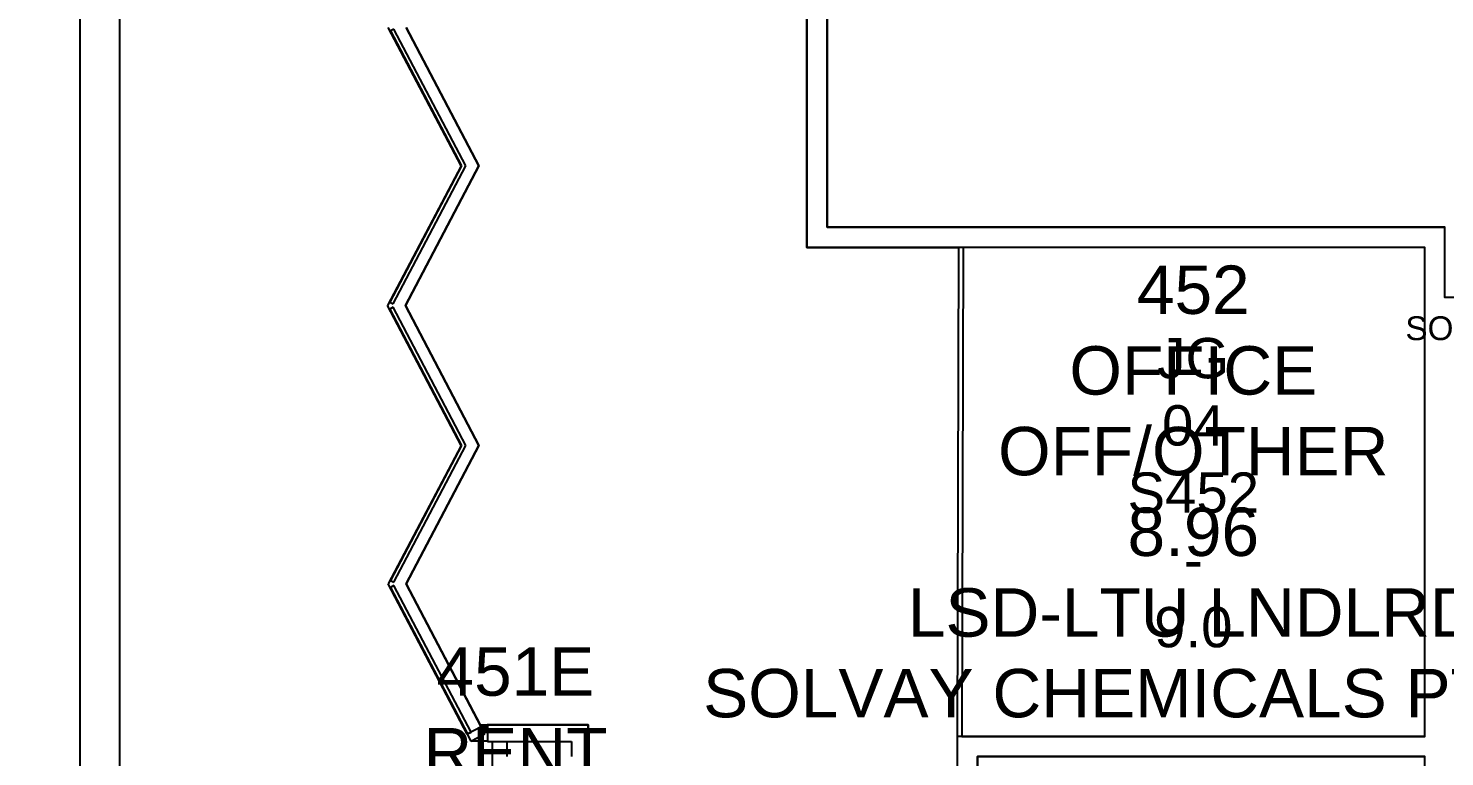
# Model space of a CAD drawing. Extents: x 14785 to 50894, y -3296 to 56414.
# Drawn here: x 21518 to 30440, y 8604 to 13190 of the extents above; entities that cross this region are included whole.
import ezdxf

# ---------------------------------------------------------------- set-up
doc = ezdxf.new("R2010")
doc.units = 0
doc.header["$MEASUREMENT"] = 0
for name, color, linetype in [('A-Wall__Brick', 7, 'CONTINUOUS'), ('A-Wall__Stud', 252, 'CONTINUOUS'), ('A-Window', 7, 'CONTINUOUS'), ('GROS$', 7, 'CONTINUOUS'), ('RM$', 7, 'CONTINUOUS'), ('RM$TXT', 4, 'CONTINUOUS'), ('SU$', 12, 'CONTINUOUS'), ('SU$TXT', 12, 'CONTINUOUS')]:
    doc.layers.add(name, color=color, linetype=linetype)
doc.styles.add('Arial', font='arial.ttf')

msp = doc.modelspace()

# ---------------------------------------------------------------- linework, layer by layer
at = {"layer": 'A-Wall__Brick'}
for p, q in [((26422.1, 11809.9), (26422.1, 16183.9)), ((26550.1, 11937.9), (26550.1, 16183.9)), ((30442.1, 11937.9), (26550.1, 11937.9)), ((30314.1, 11809.9), (26422.1, 11809.9)), ((30314.1, 8731.9), (30314.1, 11809.9)), ((25045.1, 8803.9), (24410.5, 8803.9)), ((24410.5, 8803.9), (24410.5, 8698.9)), ((25045.1, 8203.9), (25045.1, 8803.9)), ((24410.5, 8698.9), (24940.1, 8698.9)), ((24442.1, 8107.1), (24442.1, 8698.9)), ((24532.1, 8698.9), (24532.1, 8603.9)), ((24940.1, 8698.9), (24940.1, 8603.9)), ((30314.1, 8731.9), (27369.1, 8731.9)), ((27369.1, 8731.9), (27369.1, 8137.9)), ((27497.1, 8603.9), (30314.1, 8603.9)), ((27497.1, 8137.9), (27497.1, 8603.9)), ((30314.1, 7988.9), (30314.1, 8603.9))]:
    msp.add_line(p, q, dxfattribs=at)
at = {"layer": 'A-Wall__Stud'}
for p, q in [((21842.1, 41888.9), (21842.1, -516.1)), ((22094.5, -263.1), (22094.5, 41888.9))]:
    msp.add_line(p, q, dxfattribs=at)
at = {"layer": 'A-Window'}
for p, q in [((24243.8, 12323.9), (23784.9, 13195.7)), ((23821.1, 13185), (23799.8, 13173.8)), ((23799.8, 13173.8), (24247.2, 12323.9)), ((24274.3, 12323.9), (23821.1, 13185)), ((24356.8, 12323.9), (23897.9, 13195.7)), ((24243.8, 12323.9), (23780.8, 11444.2)), ((24247.2, 12323.9), (23795.7, 11466.1)), ((23817, 11454.9), (24274.3, 12323.9)), ((24356.8, 12323.9), (23893.8, 11444.2)), ((24244.1, 10563.9), (23780.8, 11444.2)), ((23795.7, 11466.1), (23817, 11454.9)), ((23817, 11433.5), (23795.7, 11422.3)), ((23795.7, 11422.3), (24247.5, 10563.9)), ((24274.6, 10563.9), (23817, 11433.5)), ((24357.1, 10563.9), (23893.8, 11444.2)), ((24244.1, 10563.9), (23785.1, 9691.7)), ((24247.5, 10563.9), (23800, 9713.6)), ((23821.2, 9702.4), (24274.6, 10563.9)), ((24357.1, 10563.9), (23898.1, 9691.7)), ((24283, 8745.7), (23785.1, 9691.7)), ((23800, 9713.6), (23821.2, 9702.4)), ((23821.2, 9681), (23800, 9669.8)), ((23800, 9669.8), (24285.7, 8747.1)), ((24306.9, 8758.2), (23821.2, 9681)), ((24371.5, 8792.2), (23898.1, 9691.7)), ((24285.7, 8747.1), (24306.9, 8758.2)), ((24372.3, 8790.7), (24410.5, 8790.7)), ((24410.5, 8700.7), (24306.7, 8700.7))]:
    msp.add_line(p, q, dxfattribs=at)
at = {"layer": 'A-Window', "extrusion": (0, 0, -1)}
for p, q in [((24371.5, 8792.2), (24283, 8745.7)), ((24283, 8745.7), (24306.3, 8701.4)), ((24306.3, 8701.4), (24394.8, 8748)), ((24394.8, 8748), (24371.5, 8792.2))]:
    msp.add_line(p, q, dxfattribs=at)
at = {"layer": 'GROS$', "flags": 128}
msp.add_lwpolyline([(23897.9, 13195.7), (24356.8, 12323.9), (23893.8, 11444.2), (24357.1, 10563.9), (23898.1, 9691.7), (24365.4, 8803.9), (25045.1, 8803.9), (25045.1, 8203.9), (24532.1, 8203.9), (24532.1, 8017.1), (24480.8, 8017.1), (24173.3, 7432.9), (24064.9, 7432.9), (23897.9, 7115.7), (24314.7, 6323.9), (24356.8, 6243.9), (23893.8, 5364.2), (24357.1, 4483.9), (23898.1, 3611.7), (24365.4, 2723.9), (25045.1, 2723.9), (25045.1, 2098.9), (27714.1, 2098.9), (31503.3, 2060.4)], dxfattribs=at)
at = {"layer": 'RM$', "flags": 128}
for points in [[(26422.1, 42888.9), (26422.1, 11809.9), (27376.8, 11809.9), (27369.1, 8731.9), (27369.1, 6441.9), (26979.1, 6441.9), (25045.1, 7456.8), (25045.1, 8803.9), (24410.5, 8803.9), (24371.5, 8792.2), (23898.1, 9691.7), (24357.1, 10563.9), (23893.8, 11444.2), (24356.8, 12323.9), (23897.9, 13195.7)], [(47461.6, 1923.9), (40218.5, 1923.9), (40218.5, 11928.9), (34049.1, 11928.9), (34049.1, 11495.9), (30442.1, 11495.9), (30442.1, 11937.9), (26550.1, 11937.9), (26550.1, 25311.4)]]:
    msp.add_lwpolyline(points, dxfattribs=at)
at = {"layer": 'RM$'}
msp.add_lwpolyline([(27399.1, 8731.9), (30314.1, 8731.9), (30314.1, 11809.9), (27406.8, 11809.9)], close=True, dxfattribs=at)
at = {"layer": 'RM$', "flags": 128}
msp.add_lwpolyline([(27438.1, 8137.9), (27438.1, 6441.9), (35517.1, 6441.9), (35517.1, 11823.9), (34167.1, 11823.9), (34167.1, 7988.9), (30314.1, 7988.9), (30314.1, 8603.9), (27497.1, 8603.9), (27497.1, 8137.9)], close=True, dxfattribs=at)
at = {"layer": 'SU$', "flags": 128}
msp.add_lwpolyline([(26550.1, 25311.4), (26550.1, 11937.9), (30442.1, 11937.9)], dxfattribs=at)
msp.add_lwpolyline([(30314.1, 11809.9), (27406.8, 11809.9), (27399.1, 8731.9), (30314.1, 8731.9)], close=True, dxfattribs=at)

# ---------------------------------------------------------------- texts
at = {"layer": 'RM$TXT', "attachment_point": 8, "style": 'Arial'}
for s, insert, char_height in [('404F^M^JRENT^M^JRNT/STORE^M^J.35^M^JLSD-LTU LNDLRD^M^JSOLVAY CHEMICALS PTY LTD^M^J', (31712.1, 11224.8), 150), ('452^M^JOFFICE^M^JOFF/OTHER^M^J8.96^M^JLSD-LTU LNDLRD^M^JSOLVAY CHEMICALS PTY LTD^M^J', (28856.6, 8847.2), 304.8), ('451E^M^JRENT^M^JRNT/STORE^M^J.37^M^JLSD-LTU LNDLRD^M^JSOLVAY CHEMICALS PTY LTD^M^J', (24586.5, 6442.7), 304.8)]:
    msp.add_mtext(s, dxfattribs=dict(at, insert=insert, char_height=char_height))
at = {"layer": 'SU$TXT', "insert": (28856.6, 9289.2), "char_height": 254, "attachment_point": 8, "style": 'Arial'}
msp.add_mtext('JG^M^J04^M^JS452^M^J-^M^J9.0^M^J', dxfattribs=at)

doc.saveas('drawing.dxf')
